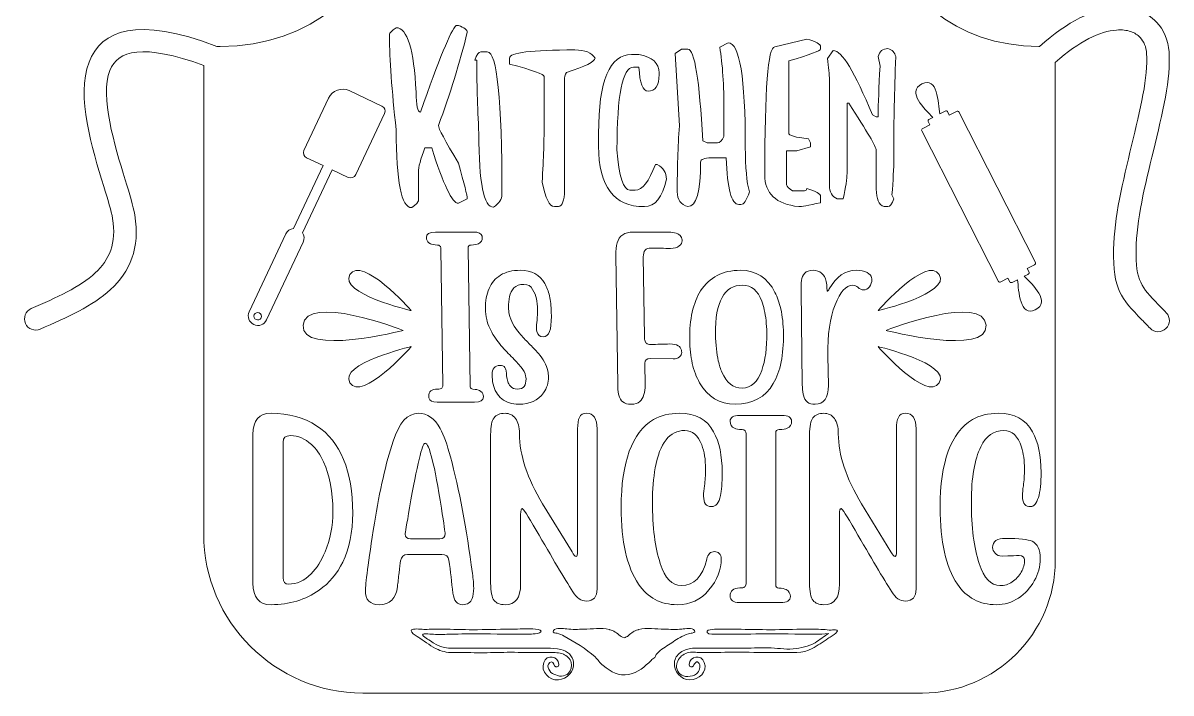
# Model space of a CAD drawing. Header units: inches. Extents: x 0.67 to 5.33, y -5.87 to -0.13.
# Drawn here: x 0.672 to 5.329, y -5.872 to -3.154 of the extents above; entities that cross this region are included whole.
import ezdxf

# ---------------------------------------------------------------- set-up
doc = ezdxf.new("R2010")
doc.units = ezdxf.units.IN
doc.header["$MEASUREMENT"] = 0
doc.layers.add('Layer 1', color=7, linetype='Continuous')

# ---------------------------------------------------------------- blocks, each defined once
blk = doc.blocks.new('block 2')
at = {"layer": 'Layer 1', "lineweight": 0}
for points, knots in [([(5.308, -4.3938), (5.2897, -4.4111), (5.2609, -4.4104), (5.2436, -4.3922), (5.2316, -4.3796), (5.2213, -4.369), (5.2117, -4.3591), (5.124, -4.2689), (5.0938, -4.2378), (5.0959, -4.072), (5.0974, -3.9457), (5.1338, -3.7953), (5.1688, -3.6509), (5.2036, -3.5072), (5.2368, -3.3697), (5.2299, -3.2785), (5.2278, -3.2516), (5.2186, -3.229), (5.2034, -3.2129), (5.1934, -3.2023), (5.1808, -3.1941), (5.1657, -3.1889), (5.1494, -3.1833), (5.1299, -3.181), (5.1074, -3.1827), (5.0415, -3.1877), (4.9561, -3.227), (4.859, -3.3146), (4.859, -3.3146), (4.859, -5.3336), (4.859, -5.3336), (4.859, -5.4818), (4.7984, -5.6164), (4.7008, -5.714), (4.6033, -5.8115), (4.4686, -5.8721), (4.3205, -5.8721), (4.3205, -5.8721), (2.0497, -5.8721), (2.0497, -5.8721), (1.8723, -5.8721), (1.7111, -5.7996), (1.5943, -5.6828), (1.4775, -5.5659), (1.4049, -5.4047), (1.4049, -5.2274), (1.4049, -5.2274), (1.4049, -3.3262), (1.4049, -3.3262), (1.1584, -3.2361), (1.0555, -3.2663), (1.0245, -3.3465), (0.9832, -3.4536), (1.0431, -3.6489), (1.0865, -3.7902), (1.1042, -3.8479), (1.1193, -3.8972), (1.1251, -3.9324), (1.1475, -4.0694), (1.1054, -4.1626), (1.0269, -4.2352), (0.9541, -4.3025), (0.8516, -4.3483), (0.7416, -4.3961), (0.7186, -4.4062), (0.6918, -4.3957), (0.6817, -4.3726), (0.6717, -4.3496), (0.6822, -4.3227), (0.7053, -4.3127), (0.8077, -4.2681), (0.903, -4.2256), (0.9652, -4.1681), (1.0217, -4.116), (1.0517, -4.0481), (1.0352, -3.947), (1.0304, -3.9179), (1.0162, -3.8714), (0.9995, -3.817), (0.9522, -3.6631), (0.8869, -3.4503), (0.9396, -3.3137), (0.9901, -3.183), (1.1325, -3.1251), (1.4586, -3.2491), (1.4586, -3.2491), (1.4712, -3.2491), (1.4712, -3.2491), (2.2269, -3.2491), (2.3783, -2.3188), (2.4791, -1.6987), (2.4835, -1.6719), (2.4878, -1.6456), (2.492, -1.62), (2.492, -1.62), (2.492, -0.7678), (2.492, -0.7678), (2.492, -0.5918), (2.564, -0.4318), (2.68, -0.3158), (2.7959, -0.1998), (2.9559, -0.1279), (3.1319, -0.1279), (3.1319, -0.1279), (3.132, -0.1279), (3.132, -0.1279), (3.308, -0.1279), (3.468, -0.1998), (3.5839, -0.3158), (3.6999, -0.4318), (3.7719, -0.5918), (3.7719, -0.7678), (3.7719, -0.7678), (3.7719, -1.6186), (3.7719, -1.6186), (3.7786, -1.6506), (3.7889, -1.7005), (3.7994, -1.7513), (3.9334, -2.4014), (4.1082, -3.2491), (4.7927, -3.2491), (4.7927, -3.2491), (4.7956, -3.2491), (4.7956, -3.2491), (4.9103, -3.1451), (5.0159, -3.0982), (5.1007, -3.0918), (5.1354, -3.0891), (5.1672, -3.0932), (5.1954, -3.103), (5.2249, -3.1131), (5.2499, -3.1293), (5.2697, -3.1504), (5.2994, -3.1819), (5.3172, -3.2236), (5.3208, -3.2717), (5.3288, -3.3765), (5.2938, -3.5211), (5.2572, -3.6723), (5.2234, -3.8119), (5.1882, -3.9573), (5.1868, -4.0731), (5.1852, -4.2012), (5.2087, -4.2254), (5.277, -4.2956), (5.2873, -4.3062), (5.2984, -4.3176), (5.3095, -4.3294), (5.3269, -4.3476), (5.3261, -4.3764), (5.308, -4.3938)], [0, 0, 0, 0, 1, 1, 1, 2, 2, 2, 3, 3, 3, 4, 4, 4, 5, 5, 5, 6, 6, 6, 7, 7, 7, 8, 8, 8, 9, 9, 9, 10, 10, 10, 11, 11, 11, 12, 12, 12, 13, 13, 13, 14, 14, 14, 15, 15, 15, 16, 16, 16, 17, 17, 17, 18, 18, 18, 19, 19, 19, 20, 20, 20, 21, 21, 21, 22, 22, 22, 23, 23, 23, 24, 24, 24, 25, 25, 25, 26, 26, 26, 27, 27, 27, 28, 28, 28, 29, 29, 29, 30, 30, 30, 31, 31, 31, 32, 32, 32, 33, 33, 33, 34, 34, 34, 35, 35, 35, 36, 36, 36, 37, 37, 37, 38, 38, 38, 39, 39, 39, 40, 40, 40, 41, 41, 41, 42, 42, 42, 43, 43, 43, 44, 44, 44, 45, 45, 45, 46, 46, 46, 47, 47, 47, 48, 48, 48, 49, 49, 49, 50, 50, 50, 50]), ([(2.1585, -3.2094), (2.1585, -3.2995), (2.1678, -3.4255), (2.1858, -3.588), (2.1858, -3.7984), (2.2068, -3.9033), (2.2485, -3.9033), (2.2665, -3.8899), (2.2758, -3.8806), (2.2758, -3.876), (2.2758, -3.876), (2.2758, -3.7593), (2.2758, -3.7593), (2.2758, -3.7392), (2.2845, -3.7063), (2.3025, -3.66), (2.3025, -3.66), (2.3298, -3.66), (2.3298, -3.66), (2.3771, -3.8102), (2.4131, -3.8853), (2.4378, -3.8853), (2.4378, -3.8853), (2.4738, -3.8673), (2.4738, -3.8673), (2.4738, -3.8549), (2.462, -3.8071), (2.4378, -3.7233), (2.3838, -3.6322), (2.357, -3.5808), (2.357, -3.57), (2.4049, -3.4424), (2.4439, -3.3164), (2.4738, -3.1914), (2.4738, -3.1822), (2.462, -3.1729), (2.4378, -3.1642), (2.4378, -3.1642), (2.429, -3.1642), (2.429, -3.1642), (2.4074, -3.1842), (2.3591, -3.3015), (2.2845, -3.5155), (2.2727, -3.5155), (2.2665, -3.4887), (2.2665, -3.4347), (2.2578, -3.2604), (2.2305, -3.1734), (2.1858, -3.1734), (2.1678, -3.1863), (2.1585, -3.1956), (2.1585, -3.2002), (2.1585, -3.2002), (2.1585, -3.2094), (2.1585, -3.2094)], [0, 0, 0, 0, 1, 1, 1, 2, 2, 2, 3, 3, 3, 4, 4, 4, 5, 5, 5, 6, 6, 6, 7, 7, 7, 8, 8, 8, 9, 9, 9, 10, 10, 10, 11, 11, 11, 12, 12, 12, 13, 13, 13, 14, 14, 14, 15, 15, 15, 16, 16, 16, 17, 17, 17, 18, 18, 18, 18]), ([(3.5154, -3.5108), (3.5154, -3.5108), (3.5154, -3.6142), (3.5154, -3.6142), (3.5067, -3.6317), (3.4979, -3.6405), (3.4897, -3.6405), (3.4897, -3.6405), (3.4465, -3.6405), (3.4465, -3.6405), (3.4465, -3.6405), (3.429, -3.6317), (3.429, -3.6317), (3.4162, -3.3843), (3.3961, -3.2604), (3.3688, -3.2604), (3.3688, -3.2604), (3.3426, -3.2604), (3.3426, -3.2604), (3.3426, -3.2604), (3.3169, -3.2779), (3.3169, -3.2779), (3.3169, -3.2779), (3.3344, -3.571), (3.3344, -3.571), (3.3287, -3.6569), (3.3256, -3.7459), (3.3256, -3.839), (3.3256, -3.8714), (3.3401, -3.8914), (3.3688, -3.8992), (3.4033, -3.8992), (3.4203, -3.839), (3.4203, -3.7181), (3.4203, -3.7078), (3.4347, -3.7022), (3.4635, -3.7006), (3.4635, -3.7006), (3.5242, -3.7006), (3.5242, -3.7006), (3.5288, -3.8272), (3.5458, -3.8904), (3.5756, -3.8904), (3.5756, -3.8904), (3.5843, -3.8904), (3.5843, -3.8904), (3.5957, -3.8904), (3.607, -3.8735), (3.6188, -3.839), (3.6075, -3.8004), (3.6018, -3.7402), (3.6018, -3.6574), (3.6018, -3.3756), (3.5787, -3.2347), (3.5324, -3.2347), (3.5324, -3.2347), (3.4979, -3.2521), (3.4979, -3.2521), (3.5098, -3.3205), (3.5154, -3.407), (3.5154, -3.5108)], [0, 0, 0, 0, 1, 1, 1, 2, 2, 2, 3, 3, 3, 4, 4, 4, 5, 5, 5, 6, 6, 6, 7, 7, 7, 8, 8, 8, 9, 9, 9, 10, 10, 10, 11, 11, 11, 12, 12, 12, 13, 13, 13, 14, 14, 14, 15, 15, 15, 16, 16, 16, 17, 17, 17, 18, 18, 18, 19, 19, 19, 20, 20, 20, 20]), ([(3.6806, -3.7695), (3.6806, -3.8457), (3.7264, -3.8889), (3.8184, -3.8992), (3.8282, -3.8992), (3.8575, -3.894), (3.9074, -3.8832), (3.9074, -3.8832), (3.9074, -3.8585), (3.9074, -3.8585), (3.9074, -3.8467), (3.8884, -3.8359), (3.8508, -3.8261), (3.8508, -3.8318), (3.8483, -3.8344), (3.8426, -3.8344), (3.8426, -3.8344), (3.7937, -3.8344), (3.7937, -3.8344), (3.7778, -3.8261), (3.7696, -3.8179), (3.7696, -3.8102), (3.7696, -3.8102), (3.7696, -3.6723), (3.7696, -3.6723), (3.7696, -3.6723), (3.8102, -3.6723), (3.8102, -3.6723), (3.8102, -3.6723), (3.8668, -3.6564), (3.8668, -3.6564), (3.8668, -3.6564), (3.8668, -3.6399), (3.8668, -3.6399), (3.8668, -3.6399), (3.8585, -3.624), (3.8585, -3.624), (3.8045, -3.6183), (3.7778, -3.6106), (3.7778, -3.5998), (3.7778, -3.5998), (3.7778, -3.3082), (3.7778, -3.3082), (3.8642, -3.283), (3.9074, -3.2665), (3.9074, -3.2599), (3.9074, -3.2599), (3.9074, -3.2516), (3.9074, -3.2516), (3.9074, -3.2398), (3.8884, -3.229), (3.8508, -3.2192), (3.8508, -3.2192), (3.7212, -3.2516), (3.7212, -3.2516), (3.6939, -3.2516), (3.6806, -3.4244), (3.6806, -3.7695)], [0, 0, 0, 0, 1, 1, 1, 2, 2, 2, 3, 3, 3, 4, 4, 4, 5, 5, 5, 6, 6, 6, 7, 7, 7, 8, 8, 8, 9, 9, 9, 10, 10, 10, 11, 11, 11, 12, 12, 12, 13, 13, 13, 14, 14, 14, 15, 15, 15, 16, 16, 16, 17, 17, 17, 18, 18, 18, 19, 19, 19, 19]), ([(3.9352, -3.2979), (3.9403, -3.3339), (3.9429, -3.3627), (3.9429, -3.3848), (3.9429, -3.3848), (3.9429, -3.8122), (3.9429, -3.8122), (3.9429, -3.8405), (3.9537, -3.8585), (3.9748, -3.8673), (3.9748, -3.8673), (3.9985, -3.8673), (3.9985, -3.8673), (4.0093, -3.8199), (4.0144, -3.7855), (4.0144, -3.7644), (4.0144, -3.7644), (4.0144, -3.48), (4.0144, -3.48), (4.0144, -3.48), (4.0221, -3.48), (4.0221, -3.48), (4.0962, -3.5947), (4.1332, -3.6579), (4.1332, -3.6698), (4.1332, -3.6698), (4.1332, -3.8282), (4.1332, -3.8282), (4.1332, -3.8683), (4.1435, -3.892), (4.1646, -3.8992), (4.1646, -3.8992), (4.1805, -3.8992), (4.1805, -3.8992), (4.1882, -3.8992), (4.1965, -3.8884), (4.2042, -3.8673), (4.2042, -3.8673), (4.1965, -3.8518), (4.1965, -3.8518), (4.2016, -3.7937), (4.2042, -3.7438), (4.2042, -3.7012), (4.2042, -3.7012), (4.2042, -3.6538), (4.2042, -3.6538), (4.2042, -3.5576), (4.2068, -3.4363), (4.2119, -3.2902), (4.2083, -3.2743), (4.1975, -3.2634), (4.1805, -3.2583), (4.1594, -3.2583), (4.1461, -3.2691), (4.1409, -3.2902), (4.1409, -3.2902), (4.1486, -3.3293), (4.1486, -3.3293), (4.1435, -3.4167), (4.1409, -3.4826), (4.1409, -3.5273), (4.1409, -3.5273), (4.1409, -3.535), (4.1409, -3.535), (4.1409, -3.535), (4.1332, -3.535), (4.1332, -3.535), (4.1332, -3.535), (4.1173, -3.5273), (4.1173, -3.5273), (4.0463, -3.353), (3.9933, -3.266), (3.9589, -3.266), (3.9589, -3.266), (3.9352, -3.2979), (3.9352, -3.2979)], [0, 0, 0, 0, 1, 1, 1, 2, 2, 2, 3, 3, 3, 4, 4, 4, 5, 5, 5, 6, 6, 6, 7, 7, 7, 8, 8, 8, 9, 9, 9, 10, 10, 10, 11, 11, 11, 12, 12, 12, 13, 13, 13, 14, 14, 14, 15, 15, 15, 16, 16, 16, 17, 17, 17, 18, 18, 18, 19, 19, 19, 20, 20, 20, 21, 21, 21, 22, 22, 22, 23, 23, 23, 24, 24, 24, 25, 25, 25, 25]), ([(2.5042, -3.3056), (2.5042, -3.3056), (2.5124, -3.3056), (2.5124, -3.3056), (2.5124, -3.391), (2.5155, -3.4903), (2.5211, -3.6034), (2.5211, -3.8025), (2.5412, -3.9017), (2.5808, -3.9017), (2.6034, -3.8848), (2.6148, -3.8678), (2.6148, -3.8508), (2.6148, -3.4646), (2.5947, -3.2712), (2.5551, -3.2712), (2.5551, -3.2712), (2.5294, -3.2712), (2.5294, -3.2712), (2.5206, -3.2712), (2.5124, -3.2825), (2.5042, -3.3056)], [0, 0, 0, 0, 1, 1, 1, 2, 2, 2, 3, 3, 3, 4, 4, 4, 5, 5, 5, 6, 6, 6, 7, 7, 7, 7]), ([(2.786, -3.3709), (2.786, -3.3709), (2.786, -3.5607), (2.786, -3.5607), (2.786, -3.6224), (2.7835, -3.7022), (2.7778, -3.7999), (2.7917, -3.8662), (2.8082, -3.8992), (2.8272, -3.8992), (2.8272, -3.8992), (2.8436, -3.8992), (2.8436, -3.8992), (2.8601, -3.8956), (2.8683, -3.874), (2.8683, -3.8333), (2.8683, -3.8333), (2.8683, -3.3874), (2.8683, -3.3874), (2.8683, -3.3751), (2.8709, -3.3643), (2.8766, -3.3545), (2.9537, -3.3303), (2.9923, -3.3113), (2.9923, -3.2964), (2.9789, -3.2743), (2.9517, -3.2634), (2.91, -3.2634), (2.7336, -3.2634), (2.6456, -3.2743), (2.6456, -3.2964), (2.6456, -3.2964), (2.6456, -3.3211), (2.6456, -3.3211), (2.7392, -3.3452), (2.786, -3.3622), (2.786, -3.3709)], [0, 0, 0, 0, 1, 1, 1, 2, 2, 2, 3, 3, 3, 4, 4, 4, 5, 5, 5, 6, 6, 6, 7, 7, 7, 8, 8, 8, 9, 9, 9, 10, 10, 10, 11, 11, 11, 12, 12, 12, 12]), ([(3.0067, -3.6538), (3.0067, -3.8174), (3.0684, -3.8992), (3.1924, -3.8992), (3.2361, -3.8992), (3.2659, -3.8621), (3.2819, -3.7876), (3.2819, -3.7618), (3.2695, -3.7418), (3.2449, -3.7279), (3.2449, -3.7279), (3.2371, -3.7279), (3.2371, -3.7279), (3.2114, -3.7973), (3.1842, -3.8323), (3.1554, -3.8323), (3.1554, -3.8323), (3.1332, -3.8323), (3.1332, -3.8323), (3.107, -3.8323), (3.09, -3.7778), (3.0813, -3.6687), (3.0813, -3.4455), (3.1034, -3.3339), (3.1482, -3.3339), (3.1482, -3.3339), (3.1703, -3.3339), (3.1703, -3.3339), (3.1739, -3.3982), (3.1862, -3.4306), (3.2073, -3.4306), (3.2371, -3.4306), (3.2521, -3.4085), (3.2521, -3.3637), (3.2521, -3.3637), (3.2521, -3.3565), (3.2521, -3.3565), (3.2521, -3.317), (3.2248, -3.2917), (3.1703, -3.282), (3.1703, -3.282), (3.1404, -3.282), (3.1404, -3.282), (3.0515, -3.282), (3.0067, -3.3884), (3.0067, -3.6019), (3.0067, -3.6019), (3.0067, -3.6538), (3.0067, -3.6538)], [0, 0, 0, 0, 1, 1, 1, 2, 2, 2, 3, 3, 3, 4, 4, 4, 5, 5, 5, 6, 6, 6, 7, 7, 7, 8, 8, 8, 9, 9, 9, 10, 10, 10, 11, 11, 11, 12, 12, 12, 13, 13, 13, 14, 14, 14, 15, 15, 15, 16, 16, 16, 16]), ([(4.7336, -4.1817), (4.7336, -4.1817), (4.7485, -4.1742), (4.7485, -4.1742), (4.7524, -4.1722), (4.7543, -4.1682), (4.7529, -4.1652), (4.7529, -4.1652), (4.7452, -4.1502), (4.7452, -4.1502), (4.7452, -4.1502), (4.7744, -4.1354), (4.7744, -4.1354), (4.7783, -4.1334), (4.7803, -4.1294), (4.7788, -4.1264), (4.7788, -4.1264), (4.4678, -3.5146), (4.4678, -3.5146), (4.4663, -3.5117), (4.4619, -3.5109), (4.458, -3.5129), (4.458, -3.5129), (4.4288, -3.5277), (4.4288, -3.5277), (4.4288, -3.5277), (4.4218, -3.5139), (4.4218, -3.5139), (4.4203, -3.5109), (4.4159, -3.5102), (4.412, -3.5122), (4.412, -3.5122), (4.3908, -3.5229), (4.3908, -3.5229), (4.3855, -3.4773), (4.3811, -3.3695), (4.3185, -3.4013), (4.2548, -3.4337), (4.3296, -3.5041), (4.3632, -3.537), (4.3632, -3.537), (4.3484, -3.5445), (4.3484, -3.5445), (4.3444, -3.5465), (4.3425, -3.5505), (4.344, -3.5534), (4.344, -3.5534), (4.351, -3.5673), (4.351, -3.5673), (4.351, -3.5673), (4.3218, -3.5821), (4.3218, -3.5821), (4.3179, -3.5841), (4.3159, -3.5881), (4.3174, -3.5911), (4.3174, -3.5911), (4.6284, -4.2029), (4.6284, -4.2029), (4.6299, -4.2058), (4.6343, -4.2066), (4.6382, -4.2046), (4.6382, -4.2046), (4.6674, -4.1898), (4.6674, -4.1898), (4.6674, -4.1898), (4.675, -4.2048), (4.675, -4.2048), (4.6765, -4.2077), (4.6809, -4.2085), (4.6849, -4.2065), (4.6849, -4.2065), (4.706, -4.1957), (4.706, -4.1957), (4.7113, -4.2414), (4.7157, -4.3492), (4.7783, -4.3173), (4.842, -4.285), (4.7672, -4.2146), (4.7336, -4.1817)], [0, 0, 0, 0, 1, 1, 1, 2, 2, 2, 3, 3, 3, 4, 4, 4, 5, 5, 5, 6, 6, 6, 7, 7, 7, 8, 8, 8, 9, 9, 9, 10, 10, 10, 11, 11, 11, 12, 12, 12, 13, 13, 13, 14, 14, 14, 15, 15, 15, 16, 16, 16, 17, 17, 17, 18, 18, 18, 19, 19, 19, 20, 20, 20, 21, 21, 21, 22, 22, 22, 23, 23, 23, 24, 24, 24, 25, 25, 25, 26, 26, 26, 26]), ([(1.608, -4.3776), (1.6274, -4.3867), (1.6507, -4.3783), (1.6598, -4.3589), (1.6598, -4.3589), (1.8083, -4.0429), (1.8083, -4.0429), (1.8143, -4.0302), (1.8127, -4.0157), (1.8054, -4.0048), (1.8054, -4.0048), (1.9253, -3.7497), (1.9253, -3.7497), (1.9253, -3.7497), (1.9904, -3.7804), (1.9904, -3.7804), (2.0024, -3.786), (2.0169, -3.7808), (2.0225, -3.7688), (2.0225, -3.7688), (2.1389, -3.5211), (2.1389, -3.5211), (2.1442, -3.5099), (2.1393, -3.4965), (2.1281, -3.4912), (2.1281, -3.4912), (1.9952, -3.4287), (1.9952, -3.4287), (1.9638, -3.414), (1.9261, -3.4276), (1.9114, -3.459), (1.9114, -3.459), (1.8115, -3.6714), (1.8115, -3.6714), (1.8063, -3.6826), (1.8111, -3.6961), (1.8223, -3.7013), (1.8223, -3.7013), (1.8889, -3.7326), (1.8889, -3.7326), (1.8889, -3.7326), (1.7691, -3.9877), (1.7691, -3.9877), (1.756, -3.9891), (1.7439, -3.997), (1.7379, -4.0098), (1.7379, -4.0098), (1.5894, -4.3258), (1.5894, -4.3258), (1.5802, -4.3451), (1.5887, -4.3685), (1.608, -4.3776)], [0, 0, 0, 0, 1, 1, 1, 2, 2, 2, 3, 3, 3, 4, 4, 4, 5, 5, 5, 6, 6, 6, 7, 7, 7, 8, 8, 8, 9, 9, 9, 10, 10, 10, 11, 11, 11, 12, 12, 12, 13, 13, 13, 14, 14, 14, 15, 15, 15, 16, 16, 16, 17, 17, 17, 17]), ([(2.3445, -4.0022), (2.3203, -4.0022), (2.3082, -4.0095), (2.3081, -4.024), (2.3081, -4.0264), (2.3083, -4.0287), (2.3088, -4.0308), (2.3107, -4.0393), (2.3159, -4.0456), (2.3244, -4.0499), (2.3299, -4.0526), (2.3393, -4.0543), (2.3528, -4.0549), (2.3605, -4.0555), (2.3651, -4.0591), (2.3666, -4.0658), (2.3669, -4.0672), (2.3671, -4.0689), (2.3673, -4.0707), (2.3673, -4.0707), (2.3753, -4.6237), (2.3753, -4.6237), (2.3753, -4.6291), (2.3737, -4.633), (2.3705, -4.6355), (2.3672, -4.6379), (2.3615, -4.6391), (2.3534, -4.6391), (2.3292, -4.6391), (2.3172, -4.6491), (2.3175, -4.669), (2.3177, -4.6711), (2.318, -4.6731), (2.3184, -4.6749), (2.3211, -4.6867), (2.3321, -4.6926), (2.3515, -4.6926), (2.3515, -4.6926), (2.5039, -4.6926), (2.5039, -4.6926), (2.5281, -4.6926), (2.54, -4.6854), (2.5397, -4.6708), (2.5398, -4.6684), (2.5396, -4.6662), (2.5391, -4.664), (2.5373, -4.6559), (2.5322, -4.6495), (2.5239, -4.645), (2.5187, -4.642), (2.5096, -4.6402), (2.4968, -4.6395), (2.4906, -4.6389), (2.487, -4.6362), (2.4859, -4.6314), (2.4856, -4.6302), (2.4854, -4.6288), (2.4854, -4.6273), (2.4854, -4.6273), (2.4771, -4.0671), (2.4771, -4.0671), (2.4772, -4.0595), (2.4813, -4.0555), (2.4893, -4.0549), (2.504, -4.0543), (2.514, -4.0526), (2.5195, -4.0499), (2.53, -4.0444), (2.5352, -4.0358), (2.5349, -4.024), (2.5348, -4.0222), (2.5346, -4.0205), (2.5342, -4.019), (2.5317, -4.0078), (2.5197, -4.0022), (2.4982, -4.0022), (2.4982, -4.0022), (2.3445, -4.0022), (2.3445, -4.0022)], [0, 0, 0, 0, 1, 1, 1, 2, 2, 2, 3, 3, 3, 4, 4, 4, 5, 5, 5, 6, 6, 6, 7, 7, 7, 8, 8, 8, 9, 9, 9, 10, 10, 10, 11, 11, 11, 12, 12, 12, 13, 13, 13, 14, 14, 14, 15, 15, 15, 16, 16, 16, 17, 17, 17, 18, 18, 18, 19, 19, 19, 20, 20, 20, 21, 21, 21, 22, 22, 22, 23, 23, 23, 24, 24, 24, 25, 25, 25, 26, 26, 26, 26]), ([(3.0767, -4.0966), (3.0767, -4.0966), (3.0842, -4.6214), (3.0842, -4.6214), (3.0845, -4.6347), (3.0857, -4.6474), (3.0878, -4.6595), (3.0878, -4.6595), (3.0888, -4.6636), (3.0888, -4.6636), (3.0944, -4.6884), (3.111, -4.7008), (3.1385, -4.7008), (3.1536, -4.7008), (3.1653, -4.6971), (3.1734, -4.6899), (3.1816, -4.6826), (3.1874, -4.6733), (3.1909, -4.6618), (3.1943, -4.6503), (3.1959, -4.638), (3.1957, -4.625), (3.1957, -4.625), (3.1942, -4.5343), (3.1942, -4.5343), (3.194, -4.5216), (3.2012, -4.5153), (3.2157, -4.5153), (3.2157, -4.5153), (3.3094, -4.5166), (3.3094, -4.5166), (3.3203, -4.5166), (3.3288, -4.5141), (3.3349, -4.5089), (3.341, -4.5038), (3.344, -4.4976), (3.3438, -4.4903), (3.3437, -4.487), (3.3433, -4.484), (3.3427, -4.4812), (3.3408, -4.4731), (3.3366, -4.467), (3.3299, -4.4631), (3.3222, -4.4586), (3.3107, -4.4563), (3.2953, -4.4563), (3.2826, -4.4563), (3.2698, -4.4566), (3.2569, -4.4572), (3.2441, -4.4578), (3.2313, -4.4581), (3.2186, -4.4581), (3.2101, -4.4581), (3.2042, -4.4566), (3.2008, -4.4536), (3.1974, -4.4505), (3.1951, -4.4465), (3.1939, -4.4413), (3.193, -4.4371), (3.1925, -4.4318), (3.1926, -4.4255), (3.1926, -4.4255), (3.188, -4.1034), (3.188, -4.1034), (3.1876, -4.0792), (3.1982, -4.0671), (3.2196, -4.0671), (3.2311, -4.0671), (3.2442, -4.0673), (3.2588, -4.0678), (3.2734, -4.0682), (3.2865, -4.0685), (3.298, -4.0685), (3.314, -4.0685), (3.326, -4.0652), (3.3339, -4.0587), (3.3418, -4.0522), (3.3456, -4.0453), (3.3455, -4.0381), (3.3454, -4.0351), (3.3451, -4.0323), (3.3446, -4.0299), (3.3413, -4.0154), (3.3289, -4.0068), (3.3074, -4.0041), (3.2971, -4.0028), (3.2878, -4.0022), (3.2793, -4.0022), (3.2793, -4.0022), (3.1478, -4.0022), (3.1478, -4.0022), (3.1121, -4.0022), (3.0902, -4.0169), (3.082, -4.0462), (3.0782, -4.0602), (3.0764, -4.0769), (3.0767, -4.0966)], [0, 0, 0, 0, 1, 1, 1, 2, 2, 2, 3, 3, 3, 4, 4, 4, 5, 5, 5, 6, 6, 6, 7, 7, 7, 8, 8, 8, 9, 9, 9, 10, 10, 10, 11, 11, 11, 12, 12, 12, 13, 13, 13, 14, 14, 14, 15, 15, 15, 16, 16, 16, 17, 17, 17, 18, 18, 18, 19, 19, 19, 20, 20, 20, 21, 21, 21, 22, 22, 22, 23, 23, 23, 24, 24, 24, 25, 25, 25, 26, 26, 26, 27, 27, 27, 28, 28, 28, 29, 29, 29, 30, 30, 30, 31, 31, 31, 32, 32, 32, 32]), ([(2.2461, -4.3209), (2.2425, -4.3141), (2.0463, -4.0963), (1.9982, -4.1745), (1.9509, -4.2515), (2.2461, -4.3209), (2.2461, -4.3209)], [0, 0, 0, 0, 1, 1, 1, 2, 2, 2, 2]), ([(4.3887, -4.1745), (4.3407, -4.0963), (4.1445, -4.3141), (4.1408, -4.3209), (4.1408, -4.3209), (4.436, -4.2515), (4.3887, -4.1745)], [0, 0, 0, 0, 1, 1, 1, 2, 2, 2, 2]), ([(2.6091, -4.1769), (2.5881, -4.1899), (2.5726, -4.208), (2.5625, -4.2313), (2.5523, -4.2546), (2.5474, -4.2816), (2.5478, -4.3125), (2.5479, -4.3279), (2.5496, -4.3426), (2.5528, -4.3565), (2.5556, -4.3689), (2.5596, -4.3807), (2.5649, -4.3919), (2.5759, -4.4152), (2.5892, -4.4362), (2.6048, -4.4549), (2.6204, -4.4737), (2.6362, -4.4909), (2.6522, -4.5066), (2.6689, -4.5233), (2.6823, -4.5379), (2.6923, -4.5504), (2.7022, -4.563), (2.7084, -4.5745), (2.7108, -4.5851), (2.7118, -4.5894), (2.7123, -4.5936), (2.7123, -4.5978), (2.7126, -4.6108), (2.7102, -4.621), (2.7052, -4.6282), (2.7001, -4.6355), (2.6907, -4.6391), (2.6768, -4.6391), (2.6653, -4.6391), (2.6564, -4.6355), (2.6501, -4.6284), (2.6438, -4.6213), (2.6399, -4.6149), (2.6385, -4.6092), (2.637, -4.6034), (2.6361, -4.5999), (2.6359, -4.5987), (2.6339, -4.59), (2.6329, -4.5816), (2.6329, -4.5738), (2.6327, -4.5701), (2.6323, -4.5668), (2.6316, -4.5638), (2.6305, -4.5593), (2.6289, -4.5553), (2.6266, -4.552), (2.6229, -4.5463), (2.6163, -4.5434), (2.607, -4.5434), (2.5852, -4.5434), (2.5744, -4.5559), (2.5747, -4.581), (2.5748, -4.5946), (2.5761, -4.6072), (2.5787, -4.6187), (2.5845, -4.6444), (2.5964, -4.6645), (2.6142, -4.679), (2.6323, -4.6935), (2.6551, -4.7008), (2.6826, -4.7008), (2.7277, -4.7008), (2.7613, -4.6852), (2.7836, -4.6541), (2.7973, -4.6347), (2.804, -4.6134), (2.8036, -4.5901), (2.8035, -4.5819), (2.8025, -4.5736), (2.8006, -4.5652), (2.7953, -4.5416), (2.7825, -4.5181), (2.7624, -4.4949), (2.7506, -4.4812), (2.7379, -4.4677), (2.7244, -4.4542), (2.7109, -4.4408), (2.698, -4.4267), (2.6855, -4.4118), (2.6642, -4.387), (2.6506, -4.3617), (2.6446, -4.3356), (2.6425, -4.3263), (2.6415, -4.3169), (2.6414, -4.3075), (2.6415, -4.293), (2.6429, -4.2785), (2.6457, -4.2642), (2.6485, -4.2498), (2.6543, -4.238), (2.6632, -4.2286), (2.6721, -4.2192), (2.6857, -4.2145), (2.7038, -4.2145), (2.7198, -4.2145), (2.7316, -4.2213), (2.7392, -4.2347), (2.7468, -4.2482), (2.752, -4.2608), (2.7546, -4.2726), (2.7576, -4.2856), (2.7592, -4.3005), (2.7594, -4.3175), (2.7595, -4.3314), (2.7587, -4.3453), (2.7571, -4.3592), (2.7554, -4.3731), (2.7546, -4.3843), (2.7547, -4.3928), (2.7548, -4.3973), (2.7553, -4.4014), (2.7561, -4.405), (2.7594, -4.4196), (2.7682, -4.4268), (2.7824, -4.4268), (2.8051, -4.4268), (2.816, -4.3991), (2.8152, -4.3438), (2.8152, -4.3438), (2.8146, -4.327), (2.8146, -4.327), (2.8143, -4.3028), (2.8119, -4.2809), (2.8074, -4.2612), (2.8031, -4.2425), (2.7969, -4.2259), (2.7888, -4.2113), (2.7682, -4.1754), (2.7351, -4.1574), (2.6895, -4.1574), (2.6568, -4.1574), (2.63, -4.1639), (2.6091, -4.1769)], [0, 0, 0, 0, 1, 1, 1, 2, 2, 2, 3, 3, 3, 4, 4, 4, 5, 5, 5, 6, 6, 6, 7, 7, 7, 8, 8, 8, 9, 9, 9, 10, 10, 10, 11, 11, 11, 12, 12, 12, 13, 13, 13, 14, 14, 14, 15, 15, 15, 16, 16, 16, 17, 17, 17, 18, 18, 18, 19, 19, 19, 20, 20, 20, 21, 21, 21, 22, 22, 22, 23, 23, 23, 24, 24, 24, 25, 25, 25, 26, 26, 26, 27, 27, 27, 28, 28, 28, 29, 29, 29, 30, 30, 30, 31, 31, 31, 32, 32, 32, 33, 33, 33, 34, 34, 34, 35, 35, 35, 36, 36, 36, 37, 37, 37, 38, 38, 38, 39, 39, 39, 40, 40, 40, 41, 41, 41, 42, 42, 42, 43, 43, 43, 44, 44, 44, 45, 45, 45, 46, 46, 46, 46]), ([(3.561, -4.6999), (3.6318, -4.6999), (3.6833, -4.6722), (3.7155, -4.6169), (3.7442, -4.5676), (3.7579, -4.5), (3.7565, -4.4141), (3.756, -4.3772), (3.7524, -4.3438), (3.7456, -4.3139), (3.74, -4.2891), (3.7322, -4.2668), (3.7223, -4.2472), (3.6921, -4.1873), (3.6455, -4.1574), (3.5826, -4.1574), (3.51, -4.1574), (3.456, -4.1852), (3.4206, -4.2408), (3.3898, -4.2892), (3.3751, -4.3554), (3.3763, -4.4395), (3.3766, -4.4743), (3.3801, -4.506), (3.3866, -4.5348), (3.3933, -4.5644), (3.4034, -4.5907), (3.4167, -4.6137), (3.4497, -4.6711), (3.4978, -4.6999), (3.561, -4.6999)], [0, 0, 0, 0, 1, 1, 1, 2, 2, 2, 3, 3, 3, 4, 4, 4, 5, 5, 5, 6, 6, 6, 7, 7, 7, 8, 8, 8, 9, 9, 9, 10, 10, 10, 10]), ([(3.877, -4.1574), (3.8613, -4.1574), (3.8499, -4.1612), (3.8429, -4.1689), (3.8359, -4.1766), (3.8315, -4.1866), (3.8299, -4.1986), (3.8283, -4.2108), (3.8276, -4.2233), (3.8278, -4.2363), (3.8278, -4.2363), (3.8331, -4.6214), (3.8331, -4.6214), (3.8334, -4.6347), (3.8346, -4.6474), (3.8367, -4.6595), (3.8367, -4.6595), (3.8379, -4.6645), (3.8379, -4.6645), (3.8434, -4.6887), (3.8589, -4.7008), (3.8847, -4.7008), (3.9212, -4.7008), (3.9393, -4.6755), (3.9387, -4.625), (3.9387, -4.625), (3.9366, -4.5039), (3.9366, -4.5039), (3.9355, -4.4189), (3.9452, -4.3501), (3.9659, -4.2973), (3.9866, -4.2445), (4.0104, -4.2182), (4.0373, -4.2182), (4.0455, -4.2182), (4.0526, -4.2209), (4.0587, -4.2263), (4.0663, -4.2333), (4.0737, -4.2368), (4.081, -4.2368), (4.0907, -4.2368), (4.0988, -4.2324), (4.1055, -4.2238), (4.1122, -4.2152), (4.1153, -4.2054), (4.115, -4.1946), (4.115, -4.1922), (4.1148, -4.1899), (4.1143, -4.1878), (4.1123, -4.179), (4.1064, -4.172), (4.0964, -4.1669), (4.0841, -4.1605), (4.0693, -4.1574), (4.0521, -4.1574), (4.0073, -4.1574), (3.9709, -4.1826), (3.9427, -4.2331), (3.9396, -4.2392), (3.9371, -4.2422), (3.9353, -4.2422), (3.9347, -4.2422), (3.9342, -4.2414), (3.9338, -4.2399), (3.9334, -4.2381), (3.9332, -4.2357), (3.9331, -4.2327), (3.933, -4.2215), (3.9319, -4.2115), (3.9299, -4.2027), (3.9231, -4.1725), (3.9054, -4.1574), (3.877, -4.1574)], [0, 0, 0, 0, 1, 1, 1, 2, 2, 2, 3, 3, 3, 4, 4, 4, 5, 5, 5, 6, 6, 6, 7, 7, 7, 8, 8, 8, 9, 9, 9, 10, 10, 10, 11, 11, 11, 12, 12, 12, 13, 13, 13, 14, 14, 14, 15, 15, 15, 16, 16, 16, 17, 17, 17, 18, 18, 18, 19, 19, 19, 20, 20, 20, 21, 21, 21, 22, 22, 22, 23, 23, 23, 24, 24, 24, 24]), ([(1.8084, -4.3802), (1.7995, -4.5073), (2.2138, -4.4013), (2.2138, -4.4013), (2.2048, -4.3952), (1.8174, -4.2511), (1.8084, -4.3802)], [0, 0, 0, 0, 1, 1, 1, 2, 2, 2, 2]), ([(4.1731, -4.4013), (4.1731, -4.4013), (4.5874, -4.5073), (4.5785, -4.3802), (4.5695, -4.2511), (4.1821, -4.3952), (4.1731, -4.4013)], [0, 0, 0, 0, 1, 1, 1, 2, 2, 2, 2]), ([(2.2461, -4.4669), (2.2461, -4.4669), (1.9509, -4.5363), (1.9982, -4.6133), (2.0463, -4.6915), (2.2425, -4.4737), (2.2461, -4.4669)], [0, 0, 0, 0, 1, 1, 1, 2, 2, 2, 2]), ([(4.3887, -4.6133), (4.436, -4.5363), (4.1408, -4.4669), (4.1408, -4.4669), (4.1445, -4.4737), (4.3407, -4.6915), (4.3887, -4.6133)], [0, 0, 0, 0, 1, 1, 1, 2, 2, 2, 2]), ([(2.0092, -5.1428), (2.0092, -4.9709), (1.9603, -4.8525), (1.8626, -4.7877), (1.8117, -4.7541), (1.7502, -4.7373), (1.6781, -4.7373), (1.6292, -4.7373), (1.6047, -4.7662), (1.6047, -4.8241), (1.6047, -4.8241), (1.6047, -5.4266), (1.6047, -5.4266), (1.6047, -5.4847), (1.6292, -5.5138), (1.6781, -5.5138), (1.7525, -5.5138), (1.8177, -5.4941), (1.8736, -5.4545), (1.9141, -5.4259), (1.9459, -5.388), (1.9688, -5.3408), (1.9958, -5.2853), (2.0092, -5.2192), (2.0092, -5.1428)], [0, 0, 0, 0, 1, 1, 1, 2, 2, 2, 3, 3, 3, 4, 4, 4, 5, 5, 5, 6, 6, 6, 7, 7, 7, 8, 8, 8, 8]), ([(2.2312, -5.3099), (2.2312, -5.3099), (2.3703, -5.3099), (2.3703, -5.3099), (2.3879, -5.3099), (2.3977, -5.3178), (2.3997, -5.3338), (2.4057, -5.379), (2.411, -5.4234), (2.4157, -5.467), (2.4193, -5.4982), (2.4326, -5.5138), (2.4556, -5.5138), (2.4745, -5.5138), (2.4873, -5.5053), (2.494, -5.4884), (2.498, -5.4781), (2.5, -5.4638), (2.5, -5.4455), (2.5, -5.4302), (2.4983, -5.4106), (2.495, -5.3867), (2.471, -5.2038), (2.4413, -5.0462), (2.4057, -4.9139), (2.3924, -4.8643), (2.3786, -4.8262), (2.3643, -4.7996), (2.3414, -4.7581), (2.3119, -4.7373), (2.276, -4.7373), (2.2318, -4.7373), (2.1974, -4.7752), (2.1728, -4.851), (2.1439, -4.9391), (2.1188, -5.05), (2.0975, -5.1837), (2.0849, -5.2625), (2.0755, -5.3251), (2.0696, -5.3714), (2.0636, -5.4178), (2.0606, -5.4457), (2.0606, -5.455), (2.0606, -5.4942), (2.0792, -5.5138), (2.1164, -5.5138), (2.1603, -5.5138), (2.1851, -5.4892), (2.1908, -5.44), (2.1927, -5.4237), (2.195, -5.405), (2.1975, -5.3839), (2.2, -5.3628), (2.2021, -5.3468), (2.2037, -5.3358), (2.2064, -5.3185), (2.2155, -5.3099), (2.2312, -5.3099)], [0, 0, 0, 0, 1, 1, 1, 2, 2, 2, 3, 3, 3, 4, 4, 4, 5, 5, 5, 6, 6, 6, 7, 7, 7, 8, 8, 8, 9, 9, 9, 10, 10, 10, 11, 11, 11, 12, 12, 12, 13, 13, 13, 14, 14, 14, 15, 15, 15, 16, 16, 16, 17, 17, 17, 18, 18, 18, 19, 19, 19, 19]), ([(2.5688, -5.4266), (2.5688, -5.4615), (2.5735, -5.4847), (2.583, -5.4964), (2.5925, -5.508), (2.6072, -5.5138), (2.6271, -5.5138), (2.6694, -5.5138), (2.6905, -5.4861), (2.6905, -5.4305), (2.6905, -5.4305), (2.6905, -5.1473), (2.6905, -5.1473), (2.6905, -5.1316), (2.6925, -5.1238), (2.6965, -5.1238), (2.7005, -5.1238), (2.7194, -5.1529), (2.7533, -5.2111), (2.8182, -5.3235), (2.8679, -5.407), (2.9024, -5.4615), (2.9174, -5.4864), (2.9359, -5.4989), (2.9578, -5.4989), (2.9864, -5.4989), (3.0007, -5.4826), (3.0007, -5.45), (3.0007, -5.45), (3.0007, -4.8011), (3.0007, -4.8011), (3.0007, -4.7586), (2.9864, -4.7373), (2.9578, -4.7373), (2.9438, -4.7373), (2.9343, -4.7428), (2.9291, -4.7538), (2.924, -4.7647), (2.9214, -4.7805), (2.9214, -4.8011), (2.9214, -4.8011), (2.9214, -5.2964), (2.9214, -5.2964), (2.9214, -5.3107), (2.9194, -5.3178), (2.9154, -5.3178), (2.9114, -5.3178), (2.9059, -5.3118), (2.899, -5.2999), (2.899, -5.2999), (2.7798, -5.1044), (2.7798, -5.1044), (2.7169, -5.0013), (2.6855, -4.9065), (2.6855, -4.8201), (2.6855, -4.7932), (2.6801, -4.7726), (2.6693, -4.7585), (2.6585, -4.7444), (2.6444, -4.7373), (2.6271, -4.7373), (2.6065, -4.7373), (2.5916, -4.7434), (2.5825, -4.7555), (2.5734, -4.7677), (2.5688, -4.7905), (2.5688, -4.8241), (2.5688, -4.8241), (2.5688, -5.4266), (2.5688, -5.4266)], [0, 0, 0, 0, 1, 1, 1, 2, 2, 2, 3, 3, 3, 4, 4, 4, 5, 5, 5, 6, 6, 6, 7, 7, 7, 8, 8, 8, 9, 9, 9, 10, 10, 10, 11, 11, 11, 12, 12, 12, 13, 13, 13, 14, 14, 14, 15, 15, 15, 16, 16, 16, 17, 17, 17, 18, 18, 18, 19, 19, 19, 20, 20, 20, 21, 21, 21, 22, 22, 22, 23, 23, 23, 23]), ([(3.4406, -4.9632), (3.4406, -4.9892), (3.4391, -5.0118), (3.4361, -5.0311), (3.4338, -5.0464), (3.4326, -5.0603), (3.4326, -5.073), (3.4326, -5.0879), (3.4352, -5.0988), (3.4403, -5.1056), (3.4455, -5.1124), (3.4537, -5.1159), (3.465, -5.1159), (3.4823, -5.1159), (3.4944, -5.1009), (3.5014, -5.071), (3.5057, -5.0517), (3.5079, -5.0204), (3.5079, -4.9772), (3.5079, -4.9087), (3.4964, -4.8537), (3.4735, -4.8121), (3.4456, -4.7622), (3.3998, -4.7373), (3.3363, -4.7373), (3.2935, -4.7373), (3.2577, -4.746), (3.2291, -4.7632), (3.142, -4.8154), (3.0984, -4.9345), (3.0984, -5.1203), (3.0984, -5.2577), (3.1217, -5.3609), (3.1683, -5.4301), (3.2058, -5.4859), (3.2585, -5.5138), (3.3264, -5.5138), (3.3786, -5.5138), (3.4213, -5.4939), (3.4545, -5.454), (3.4878, -5.4141), (3.5044, -5.3719), (3.5044, -5.3273), (3.5044, -5.318), (3.5018, -5.3109), (3.4964, -5.3059), (3.4911, -5.3009), (3.4848, -5.2984), (3.4775, -5.2984), (3.4609, -5.2984), (3.4502, -5.3085), (3.4456, -5.3288), (3.4289, -5.4006), (3.3942, -5.4365), (3.3413, -5.4365), (3.3048, -5.4365), (3.2767, -5.4068), (3.257, -5.3473), (3.2358, -5.2828), (3.2251, -5.1993), (3.2251, -5.0969), (3.2251, -5.0464), (3.2289, -5.0005), (3.2366, -4.9592), (3.2549, -4.8578), (3.2948, -4.8071), (3.3563, -4.8071), (3.3875, -4.8071), (3.4105, -4.8268), (3.4251, -4.866), (3.4354, -4.8926), (3.4406, -4.925), (3.4406, -4.9632)], [0, 0, 0, 0, 1, 1, 1, 2, 2, 2, 3, 3, 3, 4, 4, 4, 5, 5, 5, 6, 6, 6, 7, 7, 7, 8, 8, 8, 9, 9, 9, 10, 10, 10, 11, 11, 11, 12, 12, 12, 13, 13, 13, 14, 14, 14, 15, 15, 15, 16, 16, 16, 17, 17, 17, 18, 18, 18, 19, 19, 19, 20, 20, 20, 21, 21, 21, 22, 22, 22, 23, 23, 23, 24, 24, 24, 24]), ([(3.7254, -5.433), (3.7254, -5.433), (3.7254, -4.8171), (3.7254, -4.8171), (3.7254, -4.8088), (3.73, -4.8043), (3.7393, -4.8036), (3.7553, -4.803), (3.7663, -4.8011), (3.7722, -4.7982), (3.7839, -4.7922), (3.7897, -4.7827), (3.7897, -4.7697), (3.7897, -4.7538), (3.7764, -4.7458), (3.7498, -4.7458), (3.7498, -4.7458), (3.5802, -4.7458), (3.5802, -4.7458), (3.5536, -4.7458), (3.5403, -4.7538), (3.5403, -4.7697), (3.5403, -4.7827), (3.5461, -4.7922), (3.5578, -4.7982), (3.5634, -4.8011), (3.5737, -4.803), (3.5887, -4.8036), (3.5993, -4.8043), (3.6047, -4.8101), (3.6047, -4.8211), (3.6047, -4.8211), (3.6047, -5.429), (3.6047, -5.429), (3.6047, -5.435), (3.6028, -5.4394), (3.5992, -5.442), (3.5955, -5.4447), (3.5892, -5.446), (3.5802, -5.446), (3.5536, -5.446), (3.5403, -5.457), (3.5403, -5.4789), (3.5403, -5.4962), (3.5526, -5.5049), (3.5772, -5.5049), (3.5772, -5.5049), (3.7448, -5.5049), (3.7448, -5.5049), (3.7714, -5.5049), (3.7847, -5.4969), (3.7847, -5.4809), (3.7847, -5.4683), (3.779, -5.4588), (3.7677, -5.4525), (3.7621, -5.4492), (3.7521, -5.4472), (3.7378, -5.4465), (3.7295, -5.4458), (3.7254, -5.4414), (3.7254, -5.433)], [0, 0, 0, 0, 1, 1, 1, 2, 2, 2, 3, 3, 3, 4, 4, 4, 5, 5, 5, 6, 6, 6, 7, 7, 7, 8, 8, 8, 9, 9, 9, 10, 10, 10, 11, 11, 11, 12, 12, 12, 13, 13, 13, 14, 14, 14, 15, 15, 15, 16, 16, 16, 17, 17, 17, 18, 18, 18, 19, 19, 19, 20, 20, 20, 20]), ([(4.2944, -4.8011), (4.2944, -4.7586), (4.2801, -4.7373), (4.2515, -4.7373), (4.2376, -4.7373), (4.228, -4.7428), (4.2228, -4.7538), (4.2177, -4.7647), (4.2151, -4.7805), (4.2151, -4.8011), (4.2151, -4.8011), (4.2151, -5.2964), (4.2151, -5.2964), (4.2151, -5.3107), (4.2131, -5.3178), (4.2091, -5.3178), (4.2051, -5.3178), (4.1996, -5.3118), (4.1927, -5.2999), (4.1927, -5.2999), (4.0735, -5.1044), (4.0735, -5.1044), (4.0106, -5.0013), (3.9792, -4.9065), (3.9792, -4.8201), (3.9792, -4.7932), (3.9738, -4.7726), (3.963, -4.7585), (3.9522, -4.7444), (3.9381, -4.7373), (3.9209, -4.7373), (3.9002, -4.7373), (3.8854, -4.7434), (3.8762, -4.7555), (3.8671, -4.7677), (3.8625, -4.7905), (3.8625, -4.8241), (3.8625, -4.8241), (3.8625, -5.4266), (3.8625, -5.4266), (3.8625, -5.4615), (3.8672, -5.4847), (3.8767, -5.4964), (3.8862, -5.508), (3.9009, -5.5138), (3.9209, -5.5138), (3.9631, -5.5138), (3.9842, -5.4861), (3.9842, -5.4305), (3.9842, -5.4305), (3.9842, -5.1473), (3.9842, -5.1473), (3.9842, -5.1316), (3.9862, -5.1238), (3.9902, -5.1238), (3.9942, -5.1238), (4.0131, -5.1529), (4.047, -5.2111), (4.1119, -5.3235), (4.1616, -5.407), (4.1962, -5.4615), (4.2111, -5.4864), (4.2296, -5.4989), (4.2515, -5.4989), (4.2801, -5.4989), (4.2944, -5.4826), (4.2944, -5.45), (4.2944, -5.45), (4.2944, -4.8011), (4.2944, -4.8011)], [0, 0, 0, 0, 1, 1, 1, 2, 2, 2, 3, 3, 3, 4, 4, 4, 5, 5, 5, 6, 6, 6, 7, 7, 7, 8, 8, 8, 9, 9, 9, 10, 10, 10, 11, 11, 11, 12, 12, 12, 13, 13, 13, 14, 14, 14, 15, 15, 15, 16, 16, 16, 17, 17, 17, 18, 18, 18, 19, 19, 19, 20, 20, 20, 21, 21, 21, 22, 22, 22, 23, 23, 23, 23]), ([(4.7343, -4.9632), (4.7343, -4.9892), (4.7328, -5.0118), (4.7298, -5.0311), (4.7275, -5.0464), (4.7263, -5.0603), (4.7263, -5.073), (4.7263, -5.0893), (4.7295, -5.1007), (4.7358, -5.1074), (4.7408, -5.113), (4.7484, -5.1159), (4.7587, -5.1159), (4.7727, -5.1159), (4.7833, -5.1036), (4.7907, -5.0789), (4.798, -5.0543), (4.8016, -5.0204), (4.8016, -4.9772), (4.8016, -4.9087), (4.7901, -4.8537), (4.7672, -4.8121), (4.7393, -4.7622), (4.6936, -4.7373), (4.6301, -4.7373), (4.5872, -4.7373), (4.5514, -4.746), (4.5228, -4.7632), (4.4357, -4.8154), (4.3922, -4.9345), (4.3922, -5.1203), (4.3922, -5.2577), (4.4154, -5.3609), (4.462, -5.4301), (4.4996, -5.4859), (4.5523, -5.5138), (4.6201, -5.5138), (4.653, -5.5138), (4.6829, -5.5049), (4.7099, -5.4869), (4.7368, -5.4689), (4.7582, -5.4458), (4.7742, -5.4173), (4.7901, -5.3889), (4.7981, -5.3589), (4.7981, -5.3273), (4.7981, -5.2897), (4.7872, -5.2661), (4.7652, -5.2565), (4.7486, -5.2488), (4.7128, -5.245), (4.658, -5.245), (4.6407, -5.245), (4.6276, -5.2479), (4.6186, -5.2537), (4.6096, -5.2596), (4.6051, -5.2691), (4.6051, -5.2824), (4.6051, -5.2904), (4.6084, -5.298), (4.6151, -5.3054), (4.6217, -5.3127), (4.6312, -5.3163), (4.6435, -5.3163), (4.6435, -5.3163), (4.667, -5.3158), (4.667, -5.3158), (4.6822, -5.3152), (4.6976, -5.3148), (4.7128, -5.3148), (4.7275, -5.3148), (4.7348, -5.3207), (4.7348, -5.3323), (4.7348, -5.3492), (4.7302, -5.3657), (4.7211, -5.3817), (4.7119, -5.3976), (4.6998, -5.4108), (4.6847, -5.4211), (4.6695, -5.4314), (4.653, -5.4365), (4.635, -5.4365), (4.5985, -5.4365), (4.5704, -5.4068), (4.5508, -5.3473), (4.5295, -5.2828), (4.5188, -5.1993), (4.5188, -5.0969), (4.5188, -4.9988), (4.5316, -4.9242), (4.5572, -4.873), (4.5792, -4.8291), (4.6101, -4.8071), (4.65, -4.8071), (4.6836, -4.8071), (4.7077, -4.8297), (4.7223, -4.875), (4.7303, -4.9002), (4.7343, -4.9297), (4.7343, -4.9632)], [0, 0, 0, 0, 1, 1, 1, 2, 2, 2, 3, 3, 3, 4, 4, 4, 5, 5, 5, 6, 6, 6, 7, 7, 7, 8, 8, 8, 9, 9, 9, 10, 10, 10, 11, 11, 11, 12, 12, 12, 13, 13, 13, 14, 14, 14, 15, 15, 15, 16, 16, 16, 17, 17, 17, 18, 18, 18, 19, 19, 19, 20, 20, 20, 21, 21, 21, 22, 22, 22, 23, 23, 23, 24, 24, 24, 25, 25, 25, 26, 26, 26, 27, 27, 27, 28, 28, 28, 29, 29, 29, 30, 30, 30, 31, 31, 31, 32, 32, 32, 33, 33, 33, 33]), ([(2.9056, -5.7488), (2.9028, -5.7214), (2.8792, -5.7003), (2.8535, -5.6952), (2.8164, -5.6878), (2.7782, -5.6901), (2.7404, -5.6901), (2.7004, -5.6901), (2.6603, -5.6904), (2.6203, -5.6904), (2.5691, -5.6904), (2.5176, -5.6906), (2.4666, -5.6903), (2.4217, -5.69), (2.3736, -5.6961), (2.335, -5.6679), (2.3215, -5.658), (2.3034, -5.6485), (2.2921, -5.6365), (2.2939, -5.634), (2.2966, -5.6327), (2.2997, -5.6324), (2.309, -5.6314), (2.3196, -5.6335), (2.329, -5.6338), (2.3496, -5.6343), (2.3703, -5.6343), (2.3909, -5.6339), (2.4319, -5.6333), (2.4729, -5.6315), (2.5139, -5.6316), (2.5863, -5.6318), (2.6588, -5.6351), (2.7312, -5.6331), (2.7356, -5.633), (2.7869, -5.6304), (2.7701, -5.6172), (2.7619, -5.6108), (2.7412, -5.6126), (2.7316, -5.6123), (2.7029, -5.6112), (2.6743, -5.6129), (2.6456, -5.6132), (2.5962, -5.6137), (2.5469, -5.6152), (2.4976, -5.6153), (2.456, -5.6154), (2.4145, -5.6135), (2.3729, -5.6131), (2.3524, -5.6129), (2.3318, -5.6131), (2.3113, -5.614), (2.2932, -5.6148), (2.2742, -5.6103), (2.2564, -5.6132), (2.2252, -5.6182), (2.2744, -5.6451), (2.2815, -5.65), (2.3053, -5.6665), (2.329, -5.6835), (2.3553, -5.6959), (2.3761, -5.7058), (2.4012, -5.7088), (2.4241, -5.708), (2.4586, -5.7068), (2.4932, -5.7089), (2.5278, -5.709), (2.564, -5.709), (2.6002, -5.707), (2.6364, -5.707), (2.6759, -5.707), (2.7154, -5.7072), (2.7549, -5.7072), (2.7733, -5.7072), (2.7915, -5.7073), (2.8098, -5.7078), (2.8279, -5.7082), (2.847, -5.7071), (2.8639, -5.7148), (2.8768, -5.7206), (2.8928, -5.7334), (2.8956, -5.7482), (2.8983, -5.7628), (2.8958, -5.7805), (2.8848, -5.7916), (2.8774, -5.7991), (2.8666, -5.8029), (2.8563, -5.8035), (2.8449, -5.8042), (2.836, -5.7995), (2.8255, -5.7961), (2.8096, -5.7911), (2.7905, -5.7625), (2.8084, -5.7487), (2.8195, -5.74), (2.8245, -5.7532), (2.8285, -5.7615), (2.8325, -5.7699), (2.8463, -5.7658), (2.8458, -5.7568), (2.8439, -5.7212), (2.7964, -5.7139), (2.7842, -5.7478), (2.7707, -5.7853), (2.8062, -5.8217), (2.8437, -5.8187), (2.8788, -5.8158), (2.9092, -5.785), (2.9056, -5.7488)], [0, 0, 0, 0, 1, 1, 1, 2, 2, 2, 3, 3, 3, 4, 4, 4, 5, 5, 5, 6, 6, 6, 7, 7, 7, 8, 8, 8, 9, 9, 9, 10, 10, 10, 11, 11, 11, 12, 12, 12, 13, 13, 13, 14, 14, 14, 15, 15, 15, 16, 16, 16, 17, 17, 17, 18, 18, 18, 19, 19, 19, 20, 20, 20, 21, 21, 21, 22, 22, 22, 23, 23, 23, 24, 24, 24, 25, 25, 25, 26, 26, 26, 27, 27, 27, 28, 28, 28, 29, 29, 29, 30, 30, 30, 31, 31, 31, 32, 32, 32, 33, 33, 33, 34, 34, 34, 35, 35, 35, 36, 36, 36, 36]), ([(3.2897, -5.6771), (3.3079, -5.6658), (3.3249, -5.653), (3.3442, -5.6432), (3.3561, -5.6372), (3.3686, -5.6321), (3.3818, -5.6294), (3.3859, -5.6286), (3.4035, -5.628), (3.3963, -5.6188), (3.3858, -5.6053), (3.3584, -5.6112), (3.3441, -5.6128), (3.3207, -5.6153), (3.2965, -5.6134), (3.2728, -5.6132), (3.2409, -5.613), (3.2007, -5.606), (3.1697, -5.6148), (3.1695, -5.6148), (3.1693, -5.6149), (3.169, -5.6149), (3.1689, -5.615), (3.1687, -5.615), (3.1685, -5.6151), (3.1676, -5.6153), (3.1671, -5.6158), (3.1665, -5.6162), (3.1589, -5.6176), (3.1515, -5.6206), (3.1465, -5.624), (3.1397, -5.6285), (3.134, -5.6338), (3.1279, -5.6392), (3.1221, -5.6442), (3.1166, -5.6456), (3.1099, -5.6477), (3.1017, -5.645), (3.0958, -5.6428), (3.0889, -5.6365), (3.0827, -5.6307), (3.0764, -5.6257), (3.0689, -5.6217), (3.0648, -5.6194), (3.0593, -5.6175), (3.0536, -5.6164), (3.0529, -5.6159), (3.0522, -5.6154), (3.0512, -5.6151), (3.0511, -5.615), (3.0509, -5.615), (3.0507, -5.615), (3.0505, -5.6149), (3.0503, -5.6148), (3.05, -5.6148), (3.019, -5.606), (2.9789, -5.613), (2.9469, -5.6132), (2.9236, -5.6134), (2.9003, -5.6151), (2.8773, -5.6123), (2.8632, -5.6106), (2.8338, -5.6054), (2.8234, -5.6188), (2.8162, -5.6281), (2.8344, -5.6287), (2.8385, -5.6296), (2.8487, -5.6318), (2.8584, -5.6361), (2.8675, -5.6413), (2.9107, -5.6657), (2.956, -5.6919), (2.9922, -5.7258), (3.0041, -5.7369), (3.0123, -5.7502), (3.025, -5.7604), (3.0578, -5.7867), (3.0866, -5.8055), (3.1297, -5.7969), (3.1652, -5.7898), (3.1952, -5.7645), (3.2194, -5.7397), (3.2239, -5.7351), (3.2306, -5.7325), (3.2346, -5.7278), (3.2379, -5.7241), (3.2376, -5.7201), (3.2404, -5.7162), (3.2526, -5.6991), (3.2722, -5.688), (3.2897, -5.6771)], [0, 0, 0, 0, 1, 1, 1, 2, 2, 2, 3, 3, 3, 4, 4, 4, 5, 5, 5, 6, 6, 6, 7, 7, 7, 8, 8, 8, 9, 9, 9, 10, 10, 10, 11, 11, 11, 12, 12, 12, 13, 13, 13, 14, 14, 14, 15, 15, 15, 16, 16, 16, 17, 17, 17, 18, 18, 18, 19, 19, 19, 20, 20, 20, 21, 21, 21, 22, 22, 22, 23, 23, 23, 24, 24, 24, 25, 25, 25, 26, 26, 26, 27, 27, 27, 28, 28, 28, 29, 29, 29, 30, 30, 30, 30]), ([(3.9732, -5.6166), (3.9668, -5.6132), (3.9571, -5.6168), (3.9503, -5.6168), (3.9392, -5.6169), (3.9279, -5.6149), (3.9168, -5.6143), (3.8934, -5.6129), (3.8699, -5.6126), (3.8464, -5.6128), (3.7995, -5.6131), (3.7527, -5.6154), (3.7058, -5.6153), (3.6596, -5.6151), (3.6133, -5.6138), (3.5671, -5.6133), (3.544, -5.6131), (3.5208, -5.6131), (3.4977, -5.6135), (3.4908, -5.6137), (3.4412, -5.61), (3.4473, -5.6264), (3.4509, -5.6359), (3.4795, -5.633), (3.4875, -5.6331), (3.5135, -5.6337), (3.5396, -5.634), (3.5656, -5.6338), (3.6178, -5.6334), (3.67, -5.6317), (3.7222, -5.6316), (3.7933, -5.6314), (3.8682, -5.6373), (3.9397, -5.6309), (3.9208, -5.6418), (3.9038, -5.6563), (3.8847, -5.6679), (3.8567, -5.6848), (3.8276, -5.6891), (3.7958, -5.6927), (3.7615, -5.6966), (3.7288, -5.6885), (3.6946, -5.6884), (3.6575, -5.6882), (3.6204, -5.6904), (3.5833, -5.6904), (3.5499, -5.6904), (3.5166, -5.6902), (3.4832, -5.6901), (3.4665, -5.6901), (3.4498, -5.6901), (3.4331, -5.6902), (3.4183, -5.6903), (3.402, -5.6886), (3.3875, -5.6908), (3.3698, -5.6936), (3.3536, -5.6967), (3.3387, -5.7076), (3.3253, -5.7175), (3.3158, -5.732), (3.3142, -5.7488), (3.3107, -5.7831), (3.3407, -5.8185), (3.376, -5.8187), (3.4129, -5.8188), (3.4498, -5.7874), (3.4356, -5.7478), (3.4233, -5.7139), (3.3759, -5.7212), (3.3739, -5.7568), (3.3735, -5.7658), (3.3873, -5.7699), (3.3913, -5.7615), (3.3953, -5.753), (3.406, -5.736), (3.4146, -5.7524), (3.4221, -5.7668), (3.4151, -5.7835), (3.4042, -5.7936), (3.3995, -5.798), (3.3935, -5.801), (3.3872, -5.8026), (3.3763, -5.8054), (3.3618, -5.8059), (3.3508, -5.8029), (3.331, -5.7975), (3.3185, -5.7735), (3.324, -5.7542), (3.3286, -5.7381), (3.338, -5.722), (3.3538, -5.715), (3.3622, -5.7112), (3.3697, -5.7074), (3.3792, -5.7067), (3.3884, -5.706), (3.3977, -5.7072), (3.4069, -5.7072), (3.4283, -5.7071), (3.4497, -5.7071), (3.4711, -5.7071), (3.5139, -5.707), (3.5567, -5.707), (3.5995, -5.707), (3.6479, -5.707), (3.6964, -5.7073), (3.7449, -5.7074), (3.7873, -5.7076), (3.8345, -5.713), (3.8732, -5.6918), (3.8955, -5.6796), (3.9162, -5.6649), (3.9371, -5.6506), (3.9421, -5.6472), (3.9863, -5.6238), (3.9732, -5.6166)], [0, 0, 0, 0, 1, 1, 1, 2, 2, 2, 3, 3, 3, 4, 4, 4, 5, 5, 5, 6, 6, 6, 7, 7, 7, 8, 8, 8, 9, 9, 9, 10, 10, 10, 11, 11, 11, 12, 12, 12, 13, 13, 13, 14, 14, 14, 15, 15, 15, 16, 16, 16, 17, 17, 17, 18, 18, 18, 19, 19, 19, 20, 20, 20, 21, 21, 21, 22, 22, 22, 23, 23, 23, 24, 24, 24, 25, 25, 25, 26, 26, 26, 27, 27, 27, 28, 28, 28, 29, 29, 29, 30, 30, 30, 31, 31, 31, 32, 32, 32, 33, 33, 33, 34, 34, 34, 35, 35, 35, 36, 36, 36, 37, 37, 37, 38, 38, 38, 38])]:
    blk.add_open_spline(points, degree=3, knots=knots, dxfattribs=at)

msp = doc.modelspace()

# ---------------------------------------------------------------- linework, layer by layer
at = {"layer": 'Layer 1', "lineweight": 0}
for points, knots in [([(3.589, -4.635), (3.5527, -4.635), (3.5253, -4.6137), (3.5069, -4.5711), (3.501, -4.5575), (3.4962, -4.5422), (3.4924, -4.5252), (3.4855, -4.495), (3.4817, -4.459), (3.481, -4.4173), (3.4792, -4.2842), (3.5162, -4.2177), (3.5918, -4.2177), (3.6268, -4.2177), (3.6525, -4.2395), (3.6687, -4.283), (3.6727, -4.2939), (3.6761, -4.3055), (3.6789, -4.3179), (3.685, -4.3446), (3.6883, -4.3753), (3.6889, -4.41), (3.6899, -4.4717), (3.6831, -4.523), (3.6685, -4.5638), (3.6514, -4.6113), (3.6249, -4.635), (3.589, -4.635)], [0, 0, 0, 0, 1, 1, 1, 2, 2, 2, 3, 3, 3, 4, 4, 4, 5, 5, 5, 6, 6, 6, 7, 7, 7, 8, 8, 8, 9, 9, 9, 9]), ([(1.6175, -4.3574), (1.6251, -4.361), (1.6341, -4.3577), (1.6376, -4.3502), (1.6412, -4.3426), (1.638, -4.3336), (1.6304, -4.33), (1.6228, -4.3265), (1.6138, -4.3297), (1.6102, -4.3373), (1.6067, -4.3449), (1.6099, -4.3539), (1.6175, -4.3574)], [0, 0, 0, 0, 1, 1, 1, 2, 2, 2, 3, 3, 3, 4, 4, 4, 4]), ([(1.8416, -4.8635), (1.8157, -4.8399), (1.7876, -4.8281), (1.7574, -4.8281), (1.7371, -4.8281), (1.7269, -4.8367), (1.7269, -4.854), (1.7269, -4.854), (1.7269, -5.4051), (1.7269, -5.4051), (1.7269, -5.4221), (1.7341, -5.4305), (1.7484, -5.4305), (1.7826, -5.4305), (1.8134, -5.4166), (1.8406, -5.3887), (1.8636, -5.3654), (1.8824, -5.3358), (1.897, -5.2999), (1.9183, -5.2497), (1.9289, -5.1948), (1.9289, -5.1353), (1.9289, -5.0562), (1.9163, -4.9892), (1.891, -4.9343), (1.8774, -4.9041), (1.8609, -4.8804), (1.8416, -4.8635)], [0, 0, 0, 0, 1, 1, 1, 2, 2, 2, 3, 3, 3, 4, 4, 4, 5, 5, 5, 6, 6, 6, 7, 7, 7, 8, 8, 8, 9, 9, 9, 9]), ([(2.3843, -5.2256), (2.3843, -5.2223), (2.3793, -5.1878), (2.3693, -5.1223), (2.3417, -4.9468), (2.3196, -4.859), (2.303, -4.859), (2.2917, -4.859), (2.2707, -4.9461), (2.2401, -5.1203), (2.2282, -5.1885), (2.2222, -5.2241), (2.2222, -5.2271), (2.2222, -5.2397), (2.2292, -5.246), (2.2431, -5.246), (2.2431, -5.246), (2.3633, -5.246), (2.3633, -5.246), (2.3773, -5.246), (2.3843, -5.2392), (2.3843, -5.2256)], [0, 0, 0, 0, 1, 1, 1, 2, 2, 2, 3, 3, 3, 4, 4, 4, 5, 5, 5, 6, 6, 6, 7, 7, 7, 7])]:
    msp.add_open_spline(points, degree=3, knots=knots, dxfattribs=at)

# ---------------------------------------------------------------- block references
at = {"layer": 'Layer 1'}
msp.add_blockref('block 2', (0, 0), dxfattribs=at)

doc.saveas('drawing.dxf')
